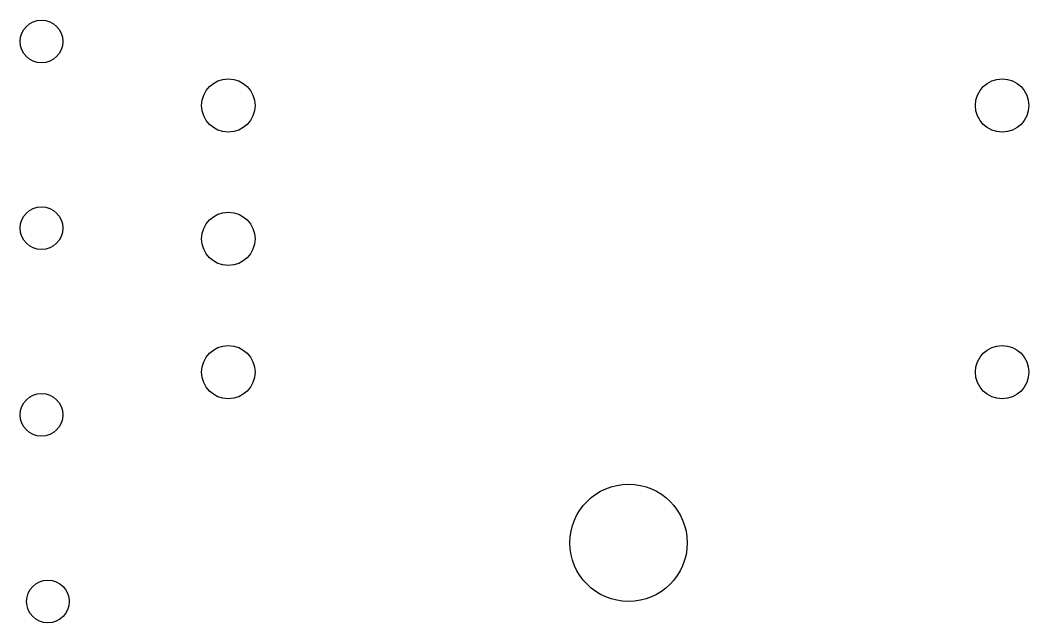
# Model space of a CAD drawing. Extents: x 2.89 to 10.22, y -4.48 to -2.42.
# Drawn here: x 9.441 to 10.185, y -3.406 to -2.961 of the extents above; entities that cross this region are included whole.
import ezdxf

# ---------------------------------------------------------------- set-up
doc = ezdxf.new("R2010")
doc.units = 0
doc.header["$MEASUREMENT"] = 0
doc.layers.add('BLACK', color=7, linetype='CONTINUOUS')

msp = doc.modelspace()

# ---------------------------------------------------------------- linework, layer by layer
at = {"layer": 'BLACK'}
for centre, radius in [((9.45669, -2.97638), 0.01575), ((9.59449, -3.02362), 0.01969), ((10.16535, -3.02362), 0.01969), ((9.45669, -3.11417), 0.01575), ((9.59449, -3.12205), 0.01969), ((9.59449, -3.22047), 0.01969), ((10.16535, -3.22047), 0.01969), ((9.45669, -3.25197), 0.01575), ((9.88976, -3.34646), 0.04331), ((9.46142, -3.38976), 0.01575)]:
    msp.add_circle(centre, radius, dxfattribs=at)

doc.saveas('drawing.dxf')
